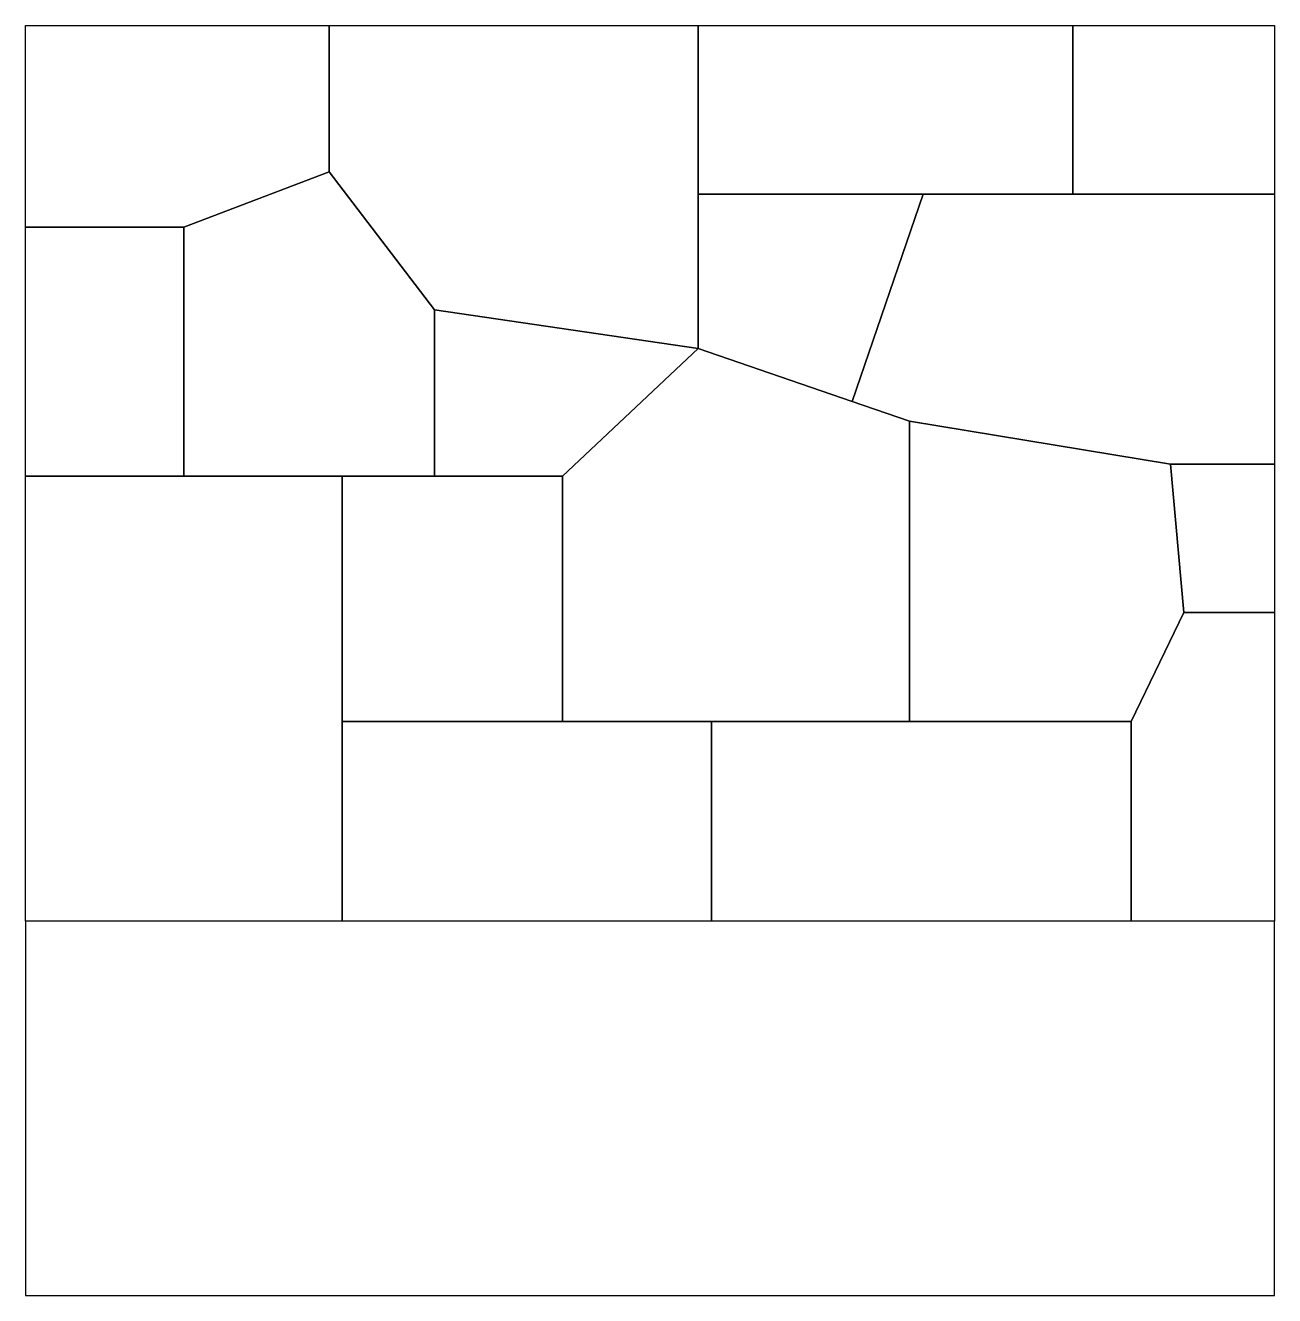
# Model space of a CAD drawing. Header units: millimetres. Extents: x 0 to 1000, y 0 to 1017.
import ezdxf

# ---------------------------------------------------------------- set-up
doc = ezdxf.new("R2010")
doc.units = ezdxf.units.MM

msp = doc.modelspace()

# ---------------------------------------------------------------- linework, layer by layer
for points in [[(0, 855.8), (0, 1017.3), (243.1, 1017.3), (243.1, 899.9), (126.7, 855.8), (0, 855.8)], [(243.1, 899.9), (243.1, 1017.3), (538.5, 1017.3), (538.5, 882.2), (538.5, 758.6), (327.6, 789.4), (243.1, 899.9)], [(538.5, 882.2), (538.5, 1017.3), (838.4, 1017.3), (838.4, 882.2), (718.8, 882.2), (538.5, 882.2)], [(838.4, 882.2), (838.4, 1017.3), (1000, 1017.3), (1000, 882.2), (838.4, 882.2)], [(126.7, 656.4), (126.7, 855.8), (243.1, 899.9), (327.6, 789.4), (327.6, 656.4), (253.5, 656.4), (126.7, 656.4)], [(538.5, 758.6), (538.5, 882.2), (718.8, 882.2), (661.8, 716.2), (538.5, 758.6)], [(661.8, 716.2), (718.8, 882.2), (838.4, 882.2), (1000, 882.2), (1000, 666), (916.8, 666), (707.8, 700.4), (661.8, 716.2)], [(0, 656.4), (0, 855.8), (126.7, 855.8), (126.7, 656.4), (0, 656.4)], [(327.6, 656.4), (327.6, 789.4), (538.5, 758.6), (430, 656.4), (327.6, 656.4)], [(430, 459.8), (430, 656.4), (538.5, 758.6), (661.8, 716.2), (707.8, 700.4), (707.8, 459.8), (549.1, 459.8), (430, 459.8)], [(707.8, 459.8), (707.8, 700.4), (916.8, 666), (927.4, 547.1), (885.1, 459.8), (707.8, 459.8)], [(927.4, 547.1), (916.8, 666), (1000, 666), (1000, 547.1), (927.4, 547.1)], [(0, 300), (0, 656.4), (126.7, 656.4), (253.5, 656.4), (253.5, 459.8), (253.5, 300), (0, 300)], [(253.5, 459.8), (253.5, 656.4), (327.6, 656.4), (430, 656.4), (430, 459.8), (253.5, 459.8)], [(885.1, 300), (885.1, 459.8), (927.4, 547.1), (1000, 547.1), (1000, 300), (885.1, 300)], [(253.5, 300), (253.5, 459.8), (430, 459.8), (549.1, 459.8), (549.1, 300), (253.5, 300)], [(549.1, 300), (549.1, 459.8), (707.8, 459.8), (885.1, 459.8), (885.1, 300), (549.1, 300)], [(0, 0), (1000, 0), (1000, 300), (885.1, 300), (549.1, 300), (253.5, 300), (0, 300), (0, 0)]]:
    msp.add_lwpolyline(points)

doc.saveas('drawing.dxf')
